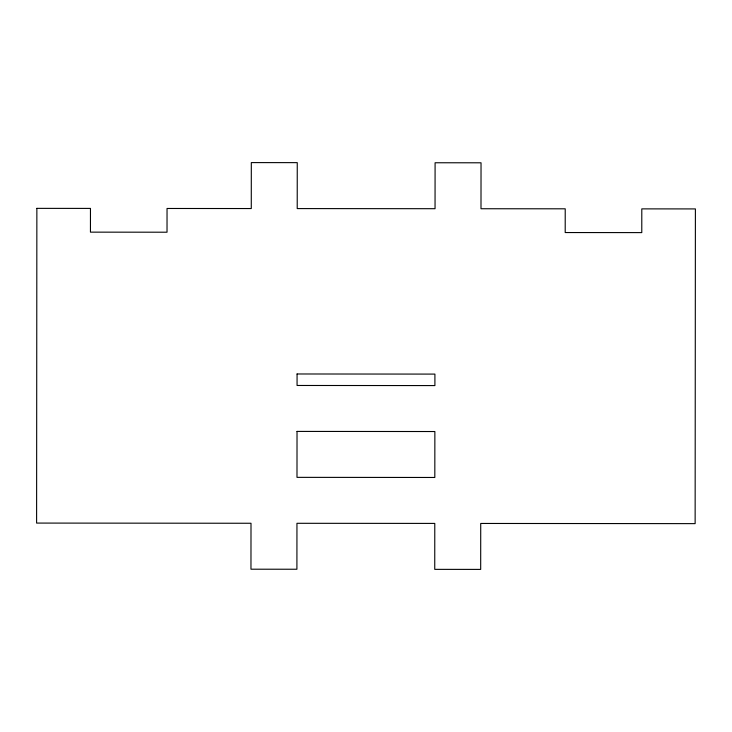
<?xml version="1.0" encoding="UTF-8"?>
<svg xmlns="http://www.w3.org/2000/svg" width="732" height="732" viewBox="0 0 732 732"><rect width="100%" height="100%" fill="white"/><g stroke="black" fill="none" stroke-linecap="round" stroke-linejoin="round"><path stroke-width="1.1" d="M36.865 208.364L36.6 523.078L251.003 523.261L250.966 569.203L296.908 569.24L296.954 523.298L434.781 523.417L434.744 569.359L480.686 569.404L480.723 523.453L695.135 523.636L695.4 208.922L641.799 208.876L641.781 232.611L565.205 232.547L565.223 208.812L480.997 208.739L481.034 162.797L435.092 162.76L435.046 208.702L297.219 208.583L297.256 162.641L251.314 162.595L251.277 208.547L167.042 208.474L167.024 232.209L90.448 232.145L90.466 208.41L36.865 208.364M297.027 431.413L296.991 477.356L434.817 477.474L434.863 431.532L297.027 431.413M297.073 373.979L297.064 385.471L434.9 385.581L434.909 374.098L297.073 373.979"/></g></svg>
